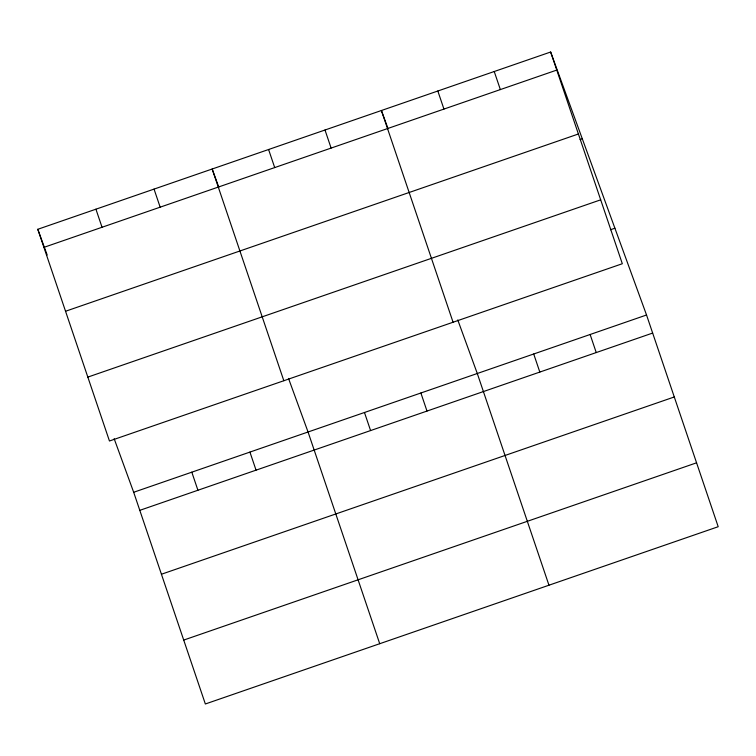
<?xml version="1.0" encoding="UTF-8"?>
<svg xmlns="http://www.w3.org/2000/svg" width="756" height="756" viewBox="0 0 756 756"><rect width="100%" height="100%" fill="white"/><g stroke="black" fill="none" stroke-linecap="round" stroke-linejoin="round"><path stroke-width="1.13" d="M550.652 52.013L622.32 263.731L109.459 441.003L37.8 229.285L550.652 52.013L646.541 314.997L718.2 526.715L205.349 703.987L133.68 492.269L114.156 438.697M43.914 247.354L556.766 70.081M65.545 311.255L578.397 133.992M580.079 139.567L582.3 138.802M87.828 377.102L600.689 199.83M610.47 229.739L614.893 228.218M133.68 492.269L646.541 314.997M139.803 510.338L652.655 333.065M161.434 574.239L674.286 396.966M183.717 640.077L696.569 462.814M388.055 128.728L381.411 110.518L453.071 322.236M457.767 319.93L477.291 373.492L548.96 585.21M218.815 187.223L212.171 169.013L283.831 380.731M288.518 378.425L308.051 431.997L379.72 643.715M37.8 229.285L47.174 254.999M590.124 334.492L596.238 352.561M494.235 71.518L500.359 89.586M533.708 353.997L539.822 372.065M437.828 91.013L443.942 109.081M420.884 392.997L426.998 411.066M324.995 130.013L331.119 148.081M364.468 412.493L370.582 430.561M268.588 149.518L274.702 167.586M249.934 452.088L256.048 470.156M154.044 189.104L160.159 207.172M191.807 472.179L197.921 490.247M95.927 209.195L102.041 227.263"/></g></svg>
